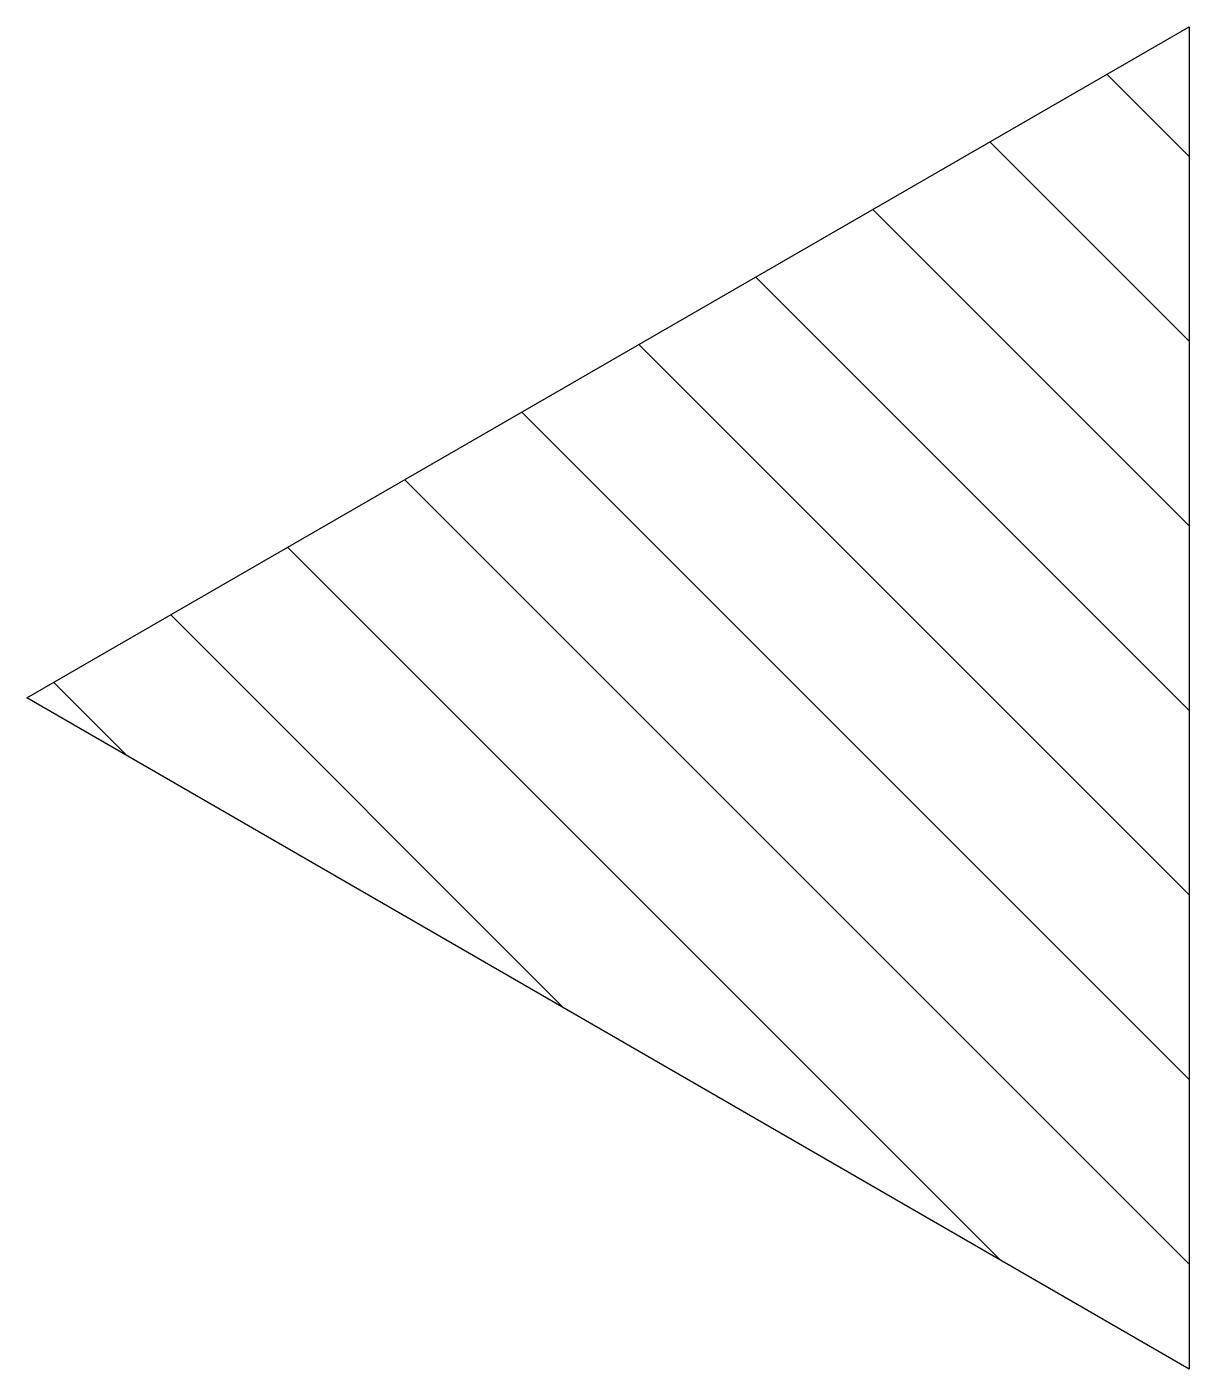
# Model space of a CAD drawing. Header units: millimetres. Extents: x 1185.697 to 1186.121, y -1489.131 to -1488.642.
import ezdxf

# ---------------------------------------------------------------- set-up
doc = ezdxf.new("R2010")
doc.units = ezdxf.units.MM
doc.layers.add('Símbolos_Gráficos', color=1, linetype='Continuous')

msp = doc.modelspace()

# ---------------------------------------------------------------- hatches: boundary and pattern name
at = {"layer": 'Símbolos_Gráficos'}
h = msp.add_hatch(dxfattribs=at)
h.set_pattern_fill('ANSI31', color=256, scale=0.015, style=0)
h.set_pattern_definition([(135, (2352.661047, 84.57962), (0.0336759605, 0.0336759605), [])])
h.paths.add_polyline_path([(1185.69675, -1488.88644), (1186.12083, -1488.6416), (1186.12083, -1489.13128)])

# ---------------------------------------------------------------- linework, layer by layer
at = {"layer": 'Símbolos_Gráficos', "color": 2}
for p, q in [((1185.69675, -1488.88644), (1186.12083, -1488.6416)), ((1186.12083, -1488.6416), (1186.12083, -1489.13128)), ((1186.12083, -1489.13128), (1185.69675, -1488.88644))]:
    msp.add_line(p, q, dxfattribs=at)

doc.saveas('drawing.dxf')
